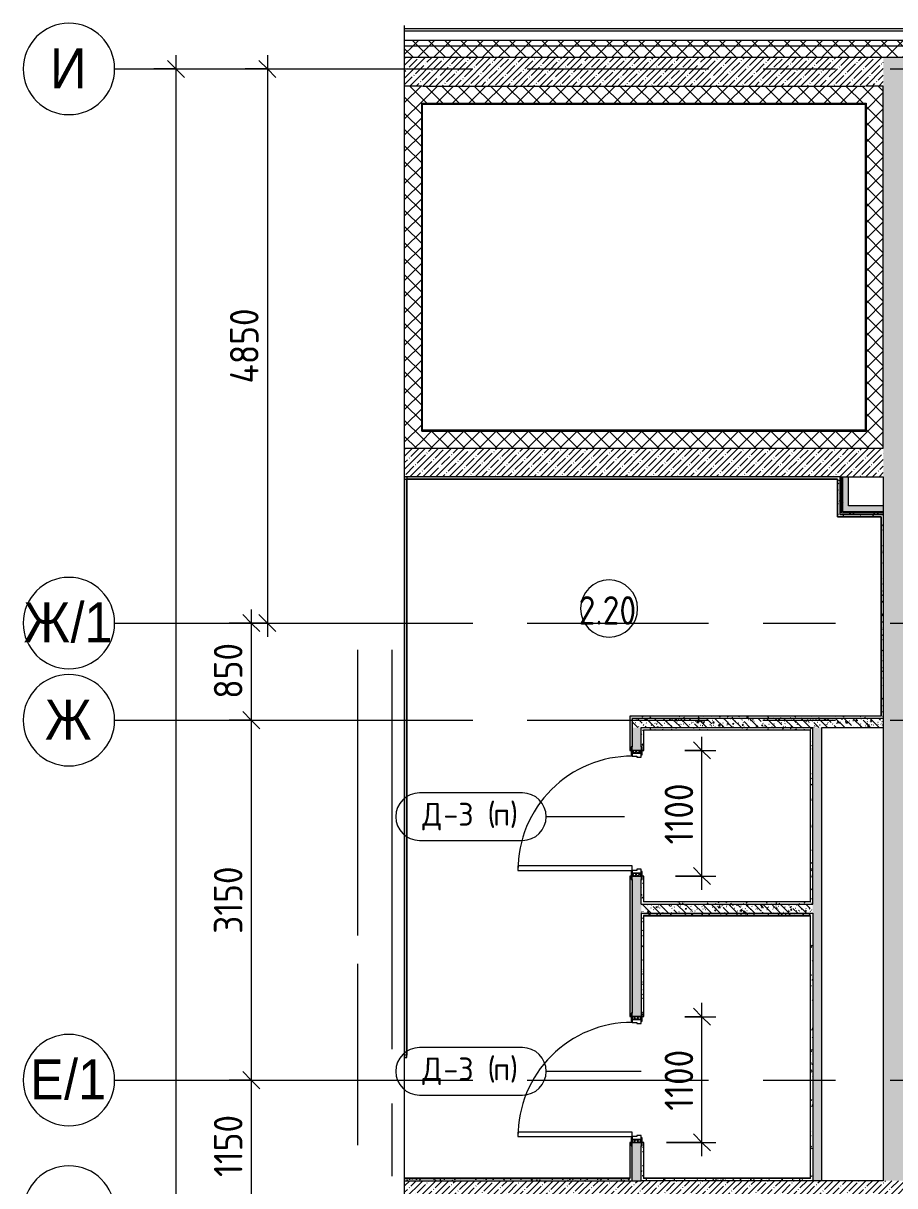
# Model space of a CAD drawing. Header units: millimetres. Extents: x 81632 to 272167, y -8553 to 29000.
# Drawn here: x 81632 to 89260, y 17226 to 27400 of the extents above; entities that cross this region are included whole.
import ezdxf

# ---------------------------------------------------------------- set-up
doc = ezdxf.new("R2010")
doc.units = ezdxf.units.MM
doc.linetypes.add('Осевая', pattern=[3175, 635, -476.25, 1587.5, -476.25])
for name, color, linetype, lineweight in [('A-ANNO-DIMS', 7, 'Continuous', 9), ('A-ANNO-DIMS-100', 7, 'Continuous', 9), ('A-AREA-IDEN', 7, 'Continuous', 9), ('A-DETL-GENF', 7, 'Continuous', 9), ('A-DOOR', 7, 'Continuous', 9), ('A-DOOR-FRAM-2', 7, 'Continuous', 9), ('A-DOOR-IDEN', 7, 'Continuous', 9), ('A-WALL', 7, 'Continuous', 9), ('I-WALL', 7, 'Continuous', 9), ('Оси', 7, 'Continuous', 9), ('Оси-1', 7, 'Continuous', 20), ('Оси-2', 7, 'Осевая', 9)]:
    doc.layers.add(name, color=color, linetype=linetype, lineweight=lineweight)
for name, color, linetype, lineweight, true_color in [('A-DOOR-1', 1, 'Continuous', 9, 0xff0000), ('A-DOOR-2', 1, 'Continuous', 13, 0xff0000), ('A-DOOR-FRAM-1', 1, 'Continuous', 13, 0xff0000), ('A-WALL-1', 7, 'Continuous', 9, 0x3c3c3c), ('A-WALL-FNSH-1', 7, 'Continuous', 9, 0x3c3c3c)]:
    doc.layers.add(name, color=color, linetype=linetype, lineweight=lineweight, true_color=true_color)
doc.styles.add('Arial', font='arial.ttf', dxfattribs={"width": 0.9, "height": 350})
doc.styles.add('GOST Common', font='GOST_Common.ttf', dxfattribs={"height": 200})
doc.styles.add('GOST Common_1', font='GOST_Common.ttf', dxfattribs={"width": 0.9, "height": 250})
doc.styles.add('ISOCPEUR', font='isocpeur.ttf', dxfattribs={"width": 0.9, "height": 250})
doc.dimstyles.new('ISO-2_5_0_9К_БОЛЬШОЙ', dxfattribs={"dimscale": 304.8, "dimtxt": 248.995294, "dimasz": 0.492126, "dimexe": 0.393701, "dimexo": 0.984252, "dimgap": 0, "dimtad": 1, "dimdec": 0, "dimrnd": 10, "dimzin": 0, "dimdsep": 46, "dimtxsty": 'ISOCPEUR', "dimblk1": 'OBLIQUE', "dimblk2": 'OBLIQUE', "dimsah": 1, "dimcen": 0.09, "dimdle": 0.393701, "dimazin": 0, "dimtfac": 1, "dimtdec": 4, "dimtix": 1, "dimtmove": 0, "dimatfit": 3, "dimfxl": 1, "dimtvp": 1, "dimtolj": 1, "dimtzin": 0, "dimarcsym": 2})
doc.dimstyles.new('ISO-2_5_0_9К_БОЛЬШОЙ_1', dxfattribs={"dimscale": 304.8, "dimtxt": 248.995294, "dimasz": 0.492126, "dimexe": 0.393701, "dimexo": 0.984252, "dimgap": 0, "dimtad": 1, "dimdec": 0, "dimrnd": 10, "dimzin": 0, "dimdsep": 46, "dimtxsty": 'ISOCPEUR', "dimblk1": 'OBLIQUE', "dimblk2": 'OBLIQUE', "dimsah": 1, "dimcen": 0.09, "dimdle": 0.393701, "dimazin": 0, "dimtfac": 1, "dimtdec": 4, "dimtix": 1, "dimtmove": 2, "dimatfit": 3, "dimfxl": 1, "dimtvp": 1, "dimtolj": 1, "dimtzin": 0, "dimarcsym": 2})
pattern_1 = [(45, (0, 0), (-70.71068, 70.71068), []), (135, (0, 0), (-70.71068, -70.71068), [])]
pattern_2 = [(45, (0, 0), (-57.024626, 57.024626), []), (45, (57.025, 0), (-57.024626, 57.024626), [100.806, -20.161, 3.353, -16.808])]
pattern_3 = [(135, (0, 0), (-75.43415, -75.43415), [106.68, -17.78, 3.556, -17.78]), (135, (0, 75.39), (-75.43415, -75.43415), []), (50, (0, 0), (127.52922, -11.15758), [13.335, -146.685]), (355, (0, 0), (-24.66966, 133.74002), [10.668, -117.348]), (100.451, (10.63, -0.93), (102.85973, 122.58178), [11.333, -124.663]), (46.184, (0, 35.56), (189.75516, -29.43036), [20.002, -220.027]), (96.636, (15.81, 33.1), (166.1822, 173.1996), [17, -186.995]), (351.184, (0, 35.56), (166.18393, 173.19757), [16.002, -176.022]), (21, (17.78, 26.67), (106.13027, -71.58603), [13.335, -146.685]), (326, (17.78, 26.67), (43.26188, 128.93175), [10.668, -117.348]), (71.451, (26.62, 20.7), (149.39198, 57.34505), [11.333, -124.663]), (37.5, (0, 0), (2.162228, 59.188357), [3.353, -112.573, 3.353, -115.773, -117.792]), (37.5, (0, 0), (2.162228, 59.188357), [-235.052, 3.353, -114.44]), (7.5, (0, 0), (46.773857, 70.126152), [3.353, -64.567, 3.353, -109.906, -44.894]), (7.5, (0, 0), (46.773857, 70.126152), [-181.178, 3.353, -41.542]), (327.5, (-39.65, 0), (94.913671, -4.010093), [3.353, -41.097, 3.353, -135.331, -184.023]), (327.5, (-39.65, 0), (94.913671, -4.010093), [-183.134, 3.353, -180.67]), (317.5, (-57.43, 0), (103.69057, 17.79882), [3.353, -54.432, 3.353, -88.748, -130.683]), (317.5, (-57.43, 0), (103.69057, 17.79882), [-149.885, 3.353, -127.33])]
pattern_4 = [(0, (0, 0), (121.92, 30.48), [10.058, -81.382, 10.058, -81.382, -487.68]), (0, (0, 0), (121.92, 30.48), [-182.88, 10.058, -172.822, 10.058, -81.382, -213.36]), (0, (0, 0), (121.92, 30.48), [-457.2, 10.058, -50.902, 10.058, -142.342]), (120, (45.72, 15.24), (-87.356454, 90.345817), [10.058, -81.382, 10.058, -81.382, -487.68]), (120, (45.72, 15.24), (-87.356454, 90.345817), [-182.88, 10.058, -172.822, 10.058, -81.382, -213.36]), (120, (45.72, 15.24), (-87.356454, 90.345817), [-457.2, 10.058, -50.902, 10.058, -142.342]), (240, (60.96, 76.2), (-34.563546, -120.825817), [10.058, -81.382, 10.058, -81.382, -487.68]), (240, (60.96, 76.2), (-34.563546, -120.825817), [-182.88, 10.058, -172.822, 10.058, -81.382, -213.36]), (240, (60.96, 76.2), (-34.563546, -120.825817), [-457.2, 10.058, -50.902, 10.058, -142.342])]
pattern_5 = [(45, (0, 0), (-106.06602, 106.06602), []), (135, (0, 0), (-106.06602, -106.06602), [])]

# ---------------------------------------------------------------- blocks, each defined once
blk = doc.blocks.new('110_Дверь_СКБ_1Ст_Внутренняя1 - Д-3 _п_ 1100x2100h_много всего-32422909-План заполнения и маркировки дверных проемов 2 этажа в осях 23-33')
at = {"layer": 'A-DOOR'}
h = blk.add_hatch(dxfattribs=at)
h.set_pattern_fill('FP_8', color=256, style=0, pattern_type=2)
h.set_pattern_definition([(135, (1751.41, 104.685), (-14.14214, -14.14214), []), (225, (1751.41, 104.685), (14.14214, -14.14214), [])])
h.paths.add_polyline_path([(537.5, -40), (562.5, -40), (562.5, 40), (537.5, 40)])
at = {"layer": 'A-DOOR-FRAM-2'}
h = blk.add_hatch(dxfattribs=at)
h.set_pattern_fill('FP_9', color=256, style=0, pattern_type=2)
h.set_pattern_definition([(45, (-371.384, 104.685), (-14.1421, 14.1421), []), (135, (-371.384, 104.685), (-14.1421, -14.1421), [])])
h.paths.add_polyline_path([(-537.5, -40), (-512.5, -40), (-512.5, 40), (-537.5, 40)])
at = {"layer": 'A-DOOR-1'}
blk.add_arc((-487.5, 40), 1000, 360, 90, dxfattribs=at)
at = {"layer": 'A-DOOR-2'}
for p, q in [((-487.5, 1040), (-487.5, 40)), ((-447.5, 1040), (-487.5, 1040)), ((-447.5, 40), (-447.5, 1040)), ((-487.5, 40), (-447.5, 40))]:
    blk.add_line(p, q, dxfattribs=at)
at = {"layer": 'A-DOOR-FRAM-1'}
for p, q in [((-497.5, 48), (-567.5, 48)), ((-567.5, 48), (-567.5, 40)), ((-567.5, 40), (-497.5, 40)), ((-512.5, 40), (-537.5, 40)), ((-537.5, 40), (-537.5, -40)), ((-487.5, 40), (-512.5, 40)), ((-512.5, 40), (-512.5, -40)), ((-512.5, -40), (-512.5, 40)), ((-497.5, 40), (-512.5, 40)), ((-512.5, 40), (-512.5, 39)), ((-512.5, 39), (-497.5, 39)), ((-497.5, 40), (-497.5, 48)), ((-497.5, 39), (-497.5, 40)), ((-487.5, 0), (-487.5, 40)), ((-477.5, 0), (-487.5, 0)), ((-477.5, -40), (-477.5, 0)), ((512.5, 0), (502.5, 0)), ((502.5, 0), (502.5, -40)), ((512.5, 40), (512.5, 0)), ((537.5, 40), (512.5, 40)), ((592.5, 48), (522.5, 48)), ((522.5, 48), (522.5, 40)), ((537.5, 40), (522.5, 40)), ((522.5, 40), (522.5, 39)), ((522.5, 40), (592.5, 40)), ((522.5, 39), (537.5, 39)), ((537.5, -40), (537.5, 40)), ((562.5, 40), (537.5, 40)), ((537.5, 40), (537.5, -40)), ((537.5, 39), (537.5, 40)), ((562.5, -40), (562.5, 40)), ((592.5, 40), (592.5, 48)), ((-497.5, -40), (-567.5, -40)), ((-567.5, -40), (-567.5, -48)), ((-567.5, -48), (-497.5, -48)), ((-537.5, -40), (-512.5, -40)), ((-497.5, -39), (-512.5, -39)), ((-512.5, -39), (-512.5, -40)), ((-512.5, -40), (-477.5, -40)), ((-512.5, -40), (-497.5, -40)), ((-497.5, -40), (-497.5, -39)), ((-497.5, -48), (-497.5, -40)), ((502.5, -40), (537.5, -40)), ((537.5, -39), (522.5, -39)), ((522.5, -39), (522.5, -40)), ((522.5, -40), (537.5, -40)), ((592.5, -40), (522.5, -40)), ((522.5, -40), (522.5, -48)), ((522.5, -48), (592.5, -48)), ((537.5, -40), (537.5, -39)), ((537.5, -40), (562.5, -40)), ((592.5, -48), (592.5, -40))]:
    blk.add_line(p, q, dxfattribs=at)
blk = doc.blocks.new('DET_L_Линия разрыва - М100-30654842-План заполнения и маркировки дверных проемов 2 этажа в осях 23-33')
at = {"layer": 'A-DETL-GENF'}
blk.add_line((11740, 0), (0, 0), dxfattribs=at)
blk = doc.blocks.new('Ось сетки - D8-29747960-План заполнения и маркировки дверных проемов 2 этажа в осях 23-33')
at = {"layer": 'Оси-1'}
for start, end in [(360, 180), (180, 360)]:
    blk.add_arc((0, 0), 4, start, end, dxfattribs=at)
blk = doc.blocks.new('DIMBLOCK1-План заполнения и маркировки дверных проемов 2 этажа в осях 23-33')
at = {"layer": 'A-ANNO-DIMS-100', "lineweight": 20}
for p, q in [((83628, 22150), (83553, 22225)), ((83628, 22150), (83703, 22075)), ((83628, 21300), (83553, 21375)), ((83628, 21300), (83703, 21225))]:
    blk.add_line(p, q, dxfattribs=at)
at = {"layer": 'A-ANNO-DIMS-100'}
for p, q in [((83628, 22270), (83628, 21300)), ((83434, 22150), (83748, 22150)), ((83628, 22150), (83434, 22150)), ((83434, 21300), (83748, 21300)), ((83628, 21300), (83434, 21300))]:
    blk.add_line(p, q, dxfattribs=at)
at = {"layer": 'A-ANNO-DIMS-100', "color": 0, "insert": (83301, 21488), "char_height": 250, "width": 568.86, "attachment_point": 1, "rotation": 90, "line_spacing_factor": 1.149209, "style": 'ISOCPEUR'}
blk.add_mtext('850', dxfattribs=at)
blk = doc.blocks.new('_Oblique')
at = {"color": 0, "linetype": 'ByBlock', "lineweight": -2}
blk.add_line((-0.5, -0.5), (0.5, 0.5), dxfattribs=at)
blk = doc.blocks.new('DIMBLOCK2-План заполнения и маркировки дверных проемов 2 этажа в осях 23-33')
at = {"layer": 'A-ANNO-DIMS-100', "lineweight": 20}
for p, q in [((83628, 21300), (83553, 21375)), ((83628, 21300), (83703, 21225)), ((83628, 18150), (83553, 18225)), ((83628, 18150), (83703, 18075))]:
    blk.add_line(p, q, dxfattribs=at)
at = {"layer": 'A-ANNO-DIMS-100'}
for p, q in [((83434, 21300), (83748, 21300)), ((83628, 21300), (83434, 21300)), ((83628, 21300), (83628, 18150)), ((83434, 18150), (83748, 18150)), ((83628, 18150), (83434, 18150))]:
    blk.add_line(p, q, dxfattribs=at)
at = {"layer": 'A-ANNO-DIMS-100', "color": 0, "insert": (83301, 19431), "char_height": 250, "width": 706.76, "attachment_point": 1, "rotation": 90, "line_spacing_factor": 1.149209, "style": 'ISOCPEUR'}
blk.add_mtext('3150', dxfattribs=at)
blk = doc.blocks.new('DIMBLOCK3-План заполнения и маркировки дверных проемов 2 этажа в осях 23-33')
at = {"layer": 'A-ANNO-DIMS-100', "lineweight": 20}
for p, q in [((83628, 18150), (83553, 18225)), ((83628, 18150), (83703, 18075)), ((83628, 17000), (83553, 17075)), ((83628, 17000), (83703, 16925))]:
    blk.add_line(p, q, dxfattribs=at)
at = {"layer": 'A-ANNO-DIMS-100'}
for p, q in [((83434, 18150), (83748, 18150)), ((83628, 18150), (83434, 18150)), ((83628, 18150), (83628, 17000)), ((83434, 17000), (83748, 17000)), ((83628, 17000), (83434, 17000))]:
    blk.add_line(p, q, dxfattribs=at)
at = {"layer": 'A-ANNO-DIMS-100', "color": 0, "insert": (83301, 17302), "char_height": 250, "width": 655.05, "attachment_point": 1, "rotation": 90, "line_spacing_factor": 1.149209, "style": 'ISOCPEUR'}
blk.add_mtext('1150', dxfattribs=at)
blk = doc.blocks.new('DIMBLOCK12-План заполнения и маркировки дверных проемов 2 этажа в осях 23-33')
at = {"layer": 'A-ANNO-DIMS-100', "lineweight": 20}
for p, q in [((82969, 27000), (82894, 27075)), ((82969, 27000), (83044, 26925)), ((82969, 0), (82894, 75)), ((82969, 0), (83044, -75))]:
    blk.add_line(p, q, dxfattribs=at)
at = {"layer": 'A-ANNO-DIMS-100'}
for p, q in [((82969, 27120), (82969, -120)), ((82775, 27000), (83089, 27000)), ((82969, 27000), (82775, 27000)), ((82775, 0), (83089, 0)), ((82969, 0), (82775, 0))]:
    blk.add_line(p, q, dxfattribs=at)
at = {"layer": 'A-ANNO-DIMS-100', "color": 0, "insert": (82642, 13572), "char_height": 250, "width": 948.1, "attachment_point": 1, "rotation": 90, "line_spacing_factor": 1.149209, "style": 'ISOCPEUR'}
blk.add_mtext('27000', dxfattribs=at)
blk = doc.blocks.new('DIMBLOCK13-План заполнения и маркировки дверных проемов 2 этажа в осях 23-33')
at = {"layer": 'A-ANNO-DIMS-100', "lineweight": 20}
for p, q in [((83769, 27000), (83694, 27075)), ((83769, 27000), (83844, 26925)), ((83769, 22150), (83694, 22225)), ((83769, 22150), (83844, 22075))]:
    blk.add_line(p, q, dxfattribs=at)
at = {"layer": 'A-ANNO-DIMS-100'}
for p, q in [((83769, 27120), (83769, 22030)), ((83575, 27000), (83889, 27000)), ((83769, 27000), (83575, 27000)), ((83575, 22150), (83889, 22150)), ((83769, 22150), (83575, 22150))]:
    blk.add_line(p, q, dxfattribs=at)
at = {"layer": 'A-ANNO-DIMS-100', "color": 0, "insert": (83442, 24247), "char_height": 250, "width": 787.21, "attachment_point": 1, "rotation": 90, "line_spacing_factor": 1.149209, "style": 'ISOCPEUR'}
blk.add_mtext('4850', dxfattribs=at)
blk = doc.blocks.new('М_двери - Типоразмер_рамка-25223575-План заполнения и маркировки дверных проемов 2 этажа в осях 23-33')
at = {"layer": 'A-DOOR-IDEN'}
for p, q in [((4.5, 2.08), (-4.5, 2.08)), ((-4.5, -2.08), (4.5, -2.08))]:
    blk.add_line(p, q, dxfattribs=at)
for centre, start, end in [((-4.5, 0), 90, 270), ((4.5, 0), 270, 90)]:
    blk.add_arc(centre, 2.08, start, end, dxfattribs=at)
blk = doc.blocks.new('DIMBLOCK26-План заполнения и маркировки дверных проемов 2 этажа в осях 23-33')
at = {"layer": 'A-ANNO-DIMS-100', "lineweight": 20}
for p, q in [((87573, 21036), (87498, 21111)), ((87573, 21036), (87648, 20961)), ((87573, 19936), (87498, 20011)), ((87573, 19936), (87648, 19861))]:
    blk.add_line(p, q, dxfattribs=at)
at = {"layer": 'A-ANNO-DIMS-100'}
for p, q in [((87573, 19816), (87573, 21156)), ((87422, 21036), (87693, 21036)), ((87573, 21036), (87422, 21036)), ((87342, 19936), (87693, 19936)), ((87573, 19936), (87342, 19936))]:
    blk.add_line(p, q, dxfattribs=at)
at = {"layer": 'A-ANNO-DIMS-100', "color": 0, "insert": (87246, 20213), "char_height": 250, "width": 655.05, "attachment_point": 1, "rotation": 90, "line_spacing_factor": 1.149209, "style": 'ISOCPEUR'}
blk.add_mtext('1100', dxfattribs=at)
blk = doc.blocks.new('DIMBLOCK27-План заполнения и маркировки дверных проемов 2 этажа в осях 23-33')
at = {"layer": 'A-ANNO-DIMS-100'}
for p, q in [((87573, 17485), (87573, 18825)), ((87422, 18705), (87693, 18705)), ((87573, 18705), (87422, 18705)), ((87262, 17605), (87693, 17605)), ((87573, 17605), (87262, 17605))]:
    blk.add_line(p, q, dxfattribs=at)
at = {"layer": 'A-ANNO-DIMS-100', "lineweight": 20}
for p, q in [((87573, 18705), (87498, 18780)), ((87573, 18705), (87648, 18630)), ((87573, 17605), (87498, 17680)), ((87573, 17605), (87648, 17530))]:
    blk.add_line(p, q, dxfattribs=at)
at = {"layer": 'A-ANNO-DIMS-100', "color": 0, "insert": (87246, 17882), "char_height": 250, "width": 655.05, "attachment_point": 1, "rotation": 90, "line_spacing_factor": 1.149209, "style": 'ISOCPEUR'}
blk.add_mtext('1100', dxfattribs=at)
blk = doc.blocks.new('Марка_Помещения - Номер-25198446-План заполнения и маркировки дверных проемов 2 этажа в осях 23-33')
at = {"layer": 'A-AREA-IDEN'}
for start, end in [(360, 180), (180, 360)]:
    blk.add_arc((0, 0), 2.5, start, end, dxfattribs=at)

msp = doc.modelspace()

# ---------------------------------------------------------------- hatches: boundary and pattern name
at = {"layer": 'A-WALL'}
h = msp.add_hatch(dxfattribs=at)
h.set_pattern_fill('FP_1', color=256, style=0, pattern_type=2)
h.set_pattern_definition(pattern_1)
h.paths.add_polyline_path([(92840.3, 27200), (93160, 27200), (93160, 27250), (84970.7, 27250), (84970.7, 27200), (92204.5, 27200)])
h = msp.add_hatch(dxfattribs=at)
h.set_pattern_fill('FP_1', color=256, style=0, pattern_type=2)
h.set_pattern_definition(pattern_1)
h.paths.add_polyline_path([(93060, 27100), (93060, 27200), (84970.7, 27200), (84970.7, 27100), (92840.3, 27100)])
h = msp.add_hatch(dxfattribs=at)
h.set_pattern_fill('FP_1', color=256, style=0, pattern_type=2)
h.set_pattern_definition(pattern_1)
h.paths.add_polyline_path([(85120, 23680), (85120, 26850), (84970.7, 26849.3), (84970.7, 23680)])
h = msp.add_hatch(dxfattribs=at)
h.set_pattern_fill('FP_1', color=256, style=0, pattern_type=2)
h.set_pattern_definition(pattern_1)
h.paths.add_polyline_path([(85123, 26700), (89010, 26700), (89010, 26850), (85120, 26850), (85120, 26700)])
h = msp.add_hatch(dxfattribs=at)
h.set_pattern_fill('FP_1', color=256, style=0, pattern_type=2)
h.set_pattern_definition(pattern_1)
h.paths.add_polyline_path([(89010, 23680), (89160, 23680), (89160, 26850), (89010, 26850), (89010, 23830)])
h = msp.add_hatch(dxfattribs=at)
h.set_pattern_fill('FP_1', color=256, style=0, pattern_type=2)
h.set_pattern_definition(pattern_1)
h.paths.add_polyline_path([(89010, 23680), (89010, 23830), (85120, 23830), (85120, 23680), (89007, 23680)])
at = {"layer": 'I-WALL'}
h = msp.add_hatch(dxfattribs=at)
h.set_pattern_fill('FP_2', color=256, style=0, pattern_type=2)
h.set_pattern_definition(pattern_2)
h.paths.add_polyline_path([(89010, 26850), (89160, 26850), (89160, 27100), (84970.7, 27098.9), (84970.7, 26850), (89007, 26850)])
h = msp.add_hatch(dxfattribs=at)
h.set_pattern_fill('FP_2', color=256, style=0, pattern_type=2)
h.set_pattern_definition(pattern_2)
h.paths.add_polyline_path([(89160, 17270), (89410, 17270), (89410, 27100), (89160, 27100), (89160, 18732.7)])
h = msp.add_hatch(dxfattribs=at)
h.set_pattern_fill('FP_2', color=256, style=0, pattern_type=2)
h.set_pattern_definition(pattern_2)
h.paths.add_polyline_path([(88780, 23430), (89160, 23430), (89160, 23680), (84970.7, 23680), (84970.7, 23430), (88760, 23430)])
h = msp.add_hatch(dxfattribs=at)
h.set_pattern_fill('FP_38', color=256, style=0, pattern_type=2)
h.set_pattern_definition(pattern_4)
h.paths.add_polyline_path([(88760, 23410), (88760, 23430), (84970.7, 23430), (84970.7, 23410), (88390, 23410)])
h = msp.add_hatch(dxfattribs=at)
h.set_pattern_fill('FP_38', color=256, style=0, pattern_type=2)
h.set_pattern_definition(pattern_4)
h.paths.add_polyline_path([(84990, 18370), (84990, 23430), (84970.7, 23430), (84970.7, 18370)])
h = msp.add_hatch(dxfattribs=at)
h.set_pattern_fill('FP_38', color=256, style=0, pattern_type=2)
h.set_pattern_definition(pattern_4)
h.paths.add_polyline_path([(88780, 23080), (88780, 23430), (88760, 23430), (88760, 23080)])
h = msp.add_hatch(dxfattribs=at)
h.set_pattern_fill('FP_39', color=256, style=0, pattern_type=2)
h.set_pattern_definition(pattern_5)
h.paths.add_polyline_path([(88792.5, 23100), (88792.5, 23430), (88780, 23430), (88780, 23100)])
h = msp.add_hatch(dxfattribs=at)
h.set_pattern_fill('FP_39', color=256, style=0, pattern_type=2)
h.set_pattern_definition(pattern_5)
h.paths.add_polyline_path([(88805, 23112.5), (88805, 23430), (88792.5, 23430), (88792.5, 23112.5)])
for points in [[(88855, 23125), (88855, 23430), (88805, 23430), (88805, 23125)], [(88855, 23125), (89160, 23125), (89160, 23175), (88855, 23175)]]:
    msp.add_hatch(color=256, dxfattribs=at).paths.add_polyline_path(points)
h = msp.add_hatch(dxfattribs=at)
h.set_pattern_fill('FP_38', color=256, style=0, pattern_type=2)
h.set_pattern_definition(pattern_4)
h.paths.add_polyline_path([(89127, 23080), (89140, 23080), (89140, 23100), (88780, 23100), (88780, 23080), (89025.8, 23080)])
h = msp.add_hatch(dxfattribs=at)
h.set_pattern_fill('FP_39', color=256, style=0, pattern_type=2)
h.set_pattern_definition(pattern_5)
h.paths.add_polyline_path([(88792.5, 23100), (89160, 23100), (89160, 23112.5), (88792.5, 23112.5)])
h = msp.add_hatch(dxfattribs=at)
h.set_pattern_fill('FP_39', color=256, style=0, pattern_type=2)
h.set_pattern_definition(pattern_5)
h.paths.add_polyline_path([(88805, 23112.5), (89160, 23112.5), (89160, 23125), (88805, 23125)])
h = msp.add_hatch(dxfattribs=at)
h.set_pattern_fill('FP_38', color=256, style=0, pattern_type=2)
h.set_pattern_definition(pattern_4)
h.paths.add_polyline_path([(89140, 21335.8), (89160, 21335.8), (89160, 23100), (89140, 23100), (89140, 21336.8)])
h = msp.add_hatch(dxfattribs=at)
h.set_pattern_fill('FP_38', color=256, style=0, pattern_type=2)
h.set_pattern_definition(pattern_4)
h.paths.add_polyline_path([(86961.7, 17290), (86961.7, 17575.4), (86953.7, 17575.4), (86953.7, 17605.4), (86941.7, 17605.4), (86941.7, 17290), (86953.7, 17290)])
h.paths.add_polyline_path([(86953.7, 18705.4), (86953.7, 18735.4), (86961.7, 18735.4), (86961.2, 19905.8), (86953.7, 19905.8), (86953.7, 19935.8), (86941.7, 19935.8), (86941.7, 18705.4)])
h.paths.add_polyline_path([(86953.7, 21035.8), (86953.7, 21065.8), (86961.7, 21065.8), (86961.7, 21335.8), (86941.7, 21335.8), (86941.7, 21035.8)])
h = msp.add_hatch(dxfattribs=at)
h.set_pattern_fill('FP_38', color=256, style=0, pattern_type=2)
h.set_pattern_definition(pattern_4)
h.paths.add_polyline_path([(89160, 21315.8), (89160, 21335.8), (86961.7, 21335.8), (86961.7, 21315.8), (87118.5, 21315.8)])
h = msp.add_hatch(dxfattribs=at)
h.set_pattern_fill('FP_19', color=256, style=0, pattern_type=2)
h.set_pattern_definition(pattern_3)
h.paths.add_polyline_path([(89160, 21235.8), (89160, 21315.8), (86961.7, 21315.8), (86961.7, 21235.8), (88621.7, 21235.8)])
h = msp.add_hatch(dxfattribs=at)
h.set_pattern_fill('FP_19', color=256, style=0, pattern_type=2)
h.set_pattern_definition(pattern_3)
h.paths.add_polyline_path([(86961.7, 17270), (87041.7, 17270), (87041.7, 17605.4), (86961.7, 17605.4), (86961.7, 17290)])
h.paths.add_polyline_path([(87041.7, 18705.4), (87041.7, 19935.8), (86961.7, 19935.8), (86961.7, 18705.4)])
h.paths.add_polyline_path([(87041.7, 21035.8), (87041.7, 21235.8), (86961.7, 21235.8), (86961.7, 21035.8)])
h = msp.add_hatch(dxfattribs=at)
h.set_pattern_fill('FP_38', color=256, style=0, pattern_type=2)
h.set_pattern_definition(pattern_4)
h.paths.add_polyline_path([(87061.7, 19690), (87061.7, 19935.8), (87049.7, 19935.8), (87049.7, 19905.8), (87041.7, 19905.8), (87041.7, 19690)])
h.paths.add_polyline_path([(87061.7, 21035.8), (87061.7, 21235.8), (87041.7, 21235.8), (87041.7, 21065.8), (87049.7, 21065.8), (87049.7, 21035.8)])
h = msp.add_hatch(dxfattribs=at)
h.set_pattern_fill('FP_38', color=256, style=0, pattern_type=2)
h.set_pattern_definition(pattern_4)
h.paths.add_polyline_path([(88520.7, 21215.8), (88521.7, 21215.8), (88521.7, 21235.8), (87061.7, 21235.8), (87061.7, 21215.8), (87118.5, 21215.8)])
h = msp.add_hatch(dxfattribs=at)
h.set_pattern_fill('FP_38', color=256, style=0, pattern_type=2)
h.set_pattern_definition(pattern_4)
h.paths.add_polyline_path([(88521.7, 19710), (88541.7, 19710), (88541.7, 21235.8), (88521.7, 21235.8), (88521.7, 19711)])
h = msp.add_hatch(dxfattribs=at)
h.set_pattern_fill('FP_19', color=256, style=0, pattern_type=2)
h.set_pattern_definition(pattern_3)
h.paths.add_polyline_path([(88621.7, 16180), (88621.7, 17050), (88541.7, 17050), (88541.7, 16180)])
h.paths.add_polyline_path([(88541.7, 17270), (88621.7, 17270), (88621.7, 21235.8), (88541.7, 21235.8), (88541.7, 17290)])
h = msp.add_hatch(dxfattribs=at)
h.set_pattern_fill('FP_19', color=256, style=0, pattern_type=2)
h.set_pattern_definition(pattern_3)
h.paths.add_polyline_path([(88541.7, 19610), (88541.7, 19690), (87041.7, 19690), (87041.7, 19610), (87118.5, 19610)])
h = msp.add_hatch(dxfattribs=at)
h.set_pattern_fill('FP_38', color=256, style=0, pattern_type=2)
h.set_pattern_definition(pattern_4)
h.paths.add_polyline_path([(88541.7, 19690), (88541.7, 19710), (87061.7, 19710), (87061.7, 19690), (87118.5, 19690)])
h = msp.add_hatch(dxfattribs=at)
h.set_pattern_fill('FP_38', color=256, style=0, pattern_type=2)
h.set_pattern_definition(pattern_4)
h.paths.add_polyline_path([(88521.7, 19590), (88541.7, 19590), (88541.7, 19610), (87041.7, 19610), (87041.7, 19590), (88520.7, 19590)])
h = msp.add_hatch(dxfattribs=at)
h.set_pattern_fill('FP_38', color=256, style=0, pattern_type=2)
h.set_pattern_definition(pattern_4)
h.paths.add_polyline_path([(87061.7, 17270), (87061.7, 17605.4), (87049.7, 17605.4), (87049.7, 17575.4), (87041.7, 17575.4), (87041.7, 17270)])
h.paths.add_polyline_path([(87061.7, 18705.4), (87061.7, 19590), (87041.7, 19590), (87042.4, 18735.4), (87049.7, 18735.4), (87049.7, 18705.4)])
h = msp.add_hatch(dxfattribs=at)
h.set_pattern_fill('FP_38', color=256, style=0, pattern_type=2)
h.set_pattern_definition(pattern_4)
h.paths.add_polyline_path([(88541.7, 17290), (88541.7, 19590), (88521.7, 19590), (88521.7, 17290)])
h = msp.add_hatch(dxfattribs=at)
h.set_pattern_fill('FP_38', color=256, style=0, pattern_type=2)
h.set_pattern_definition(pattern_4)
h.paths.add_polyline_path([(84970.7, 18349.5), (84991, 18349.5), (84990, 18369.5), (84970.7, 18369.5), (84970.7, 18368.1)])
h = msp.add_hatch(dxfattribs=at)
h.set_pattern_fill('FP_38', color=256, style=0, pattern_type=2)
h.set_pattern_definition(pattern_4)
h.paths.add_polyline_path([(86961.7, 17270), (86961.7, 17290), (84970.7, 17290), (84970.7, 17270), (86490, 17270)])
h = msp.add_hatch(dxfattribs=at)
h.set_pattern_fill('FP_2', color=256, style=0, pattern_type=2)
h.set_pattern_definition(pattern_2)
h.paths.add_polyline_path([(86270, 17050), (86490, 17050), (86490, 17270), (84970.7, 17269.9), (84970.7, 17050), (85847, 17050)])
h = msp.add_hatch(dxfattribs=at)
h.set_pattern_fill('FP_2', color=256, style=0, pattern_type=2)
h.set_pattern_definition(pattern_2)
h.paths.add_polyline_path([(92810, 17050), (92810, 17270), (86490, 17270), (86490, 17050), (90990.7, 17050)])
h = msp.add_hatch(dxfattribs=at)
h.set_pattern_fill('FP_38', color=256, style=0, pattern_type=2)
h.set_pattern_definition(pattern_4)
h.paths.add_polyline_path([(88541.7, 17270), (88541.7, 17290), (87061.7, 17290), (87061.7, 17270), (87118.5, 17270)])

# ---------------------------------------------------------------- linework, layer by layer
at = {"layer": 'A-DOOR-IDEN'}
for p, q in [((86896.1, 20455.5), (86208.6, 20455.5)), ((87040.6, 18226.6), (86208.6, 18226.6))]:
    msp.add_line(p, q, dxfattribs=at)
at = {"layer": 'A-WALL'}
for p, q in [((93290, 27330), (84970.7, 27330)), ((93210, 27250), (84970.7, 27250)), ((93160, 27200), (84970.7, 27200)), ((85120, 26850), (84970.7, 26850)), ((89160, 26850), (89010, 26850)), ((89160, 23680), (89160, 26850)), ((85120, 23830), (85120, 26700)), ((85120, 26700), (89010, 26700)), ((85123, 23833), (85123, 26697)), ((85123, 26697), (89007, 26697)), ((89007, 26697), (89007, 23833)), ((89010, 26700), (89010, 23830)), ((85120, 23830), (89010, 23830)), ((85123, 23833), (89007, 23833)), ((88780, 23430), (84990, 23430)), ((84990, 23430), (84990, 18370)), ((88760, 23080), (88760, 23410)), ((88792.5, 23112.5), (88792.5, 23430)), ((88805, 23125), (88805, 23430)), ((89160, 23112.5), (88792.5, 23112.5)), ((89160, 23125), (88805, 23125)), ((89160, 23112.5), (89160, 21335.8)), ((89140, 23080), (88760, 23080)), ((89140, 23080), (89140, 21335.8)), ((86961.7, 21315.8), (86961.7, 21065.8)), ((87041.7, 21235.8), (88541.7, 21235.8)), ((87041.7, 21065.8), (87041.7, 21235.8)), ((87061.7, 21215.8), (87061.7, 21035.8)), ((88521.7, 19711), (88521.7, 21215.8)), ((88541.7, 19690), (88541.7, 21235.8)), ((86961.7, 19905.8), (86961.7, 18735.4)), ((87041.7, 19690), (87041.7, 19905.8)), ((87061.7, 19935.8), (87061.7, 19710)), ((87041.7, 19690), (88541.7, 19690)), ((88521.7, 19710), (87061.7, 19710)), ((87041.7, 19610), (87041.7, 18735.4)), ((88521.7, 19590), (87061.7, 19590)), ((87061.7, 19590), (87061.7, 18705.4)), ((88521.7, 17290), (88521.7, 19590)), ((88541.7, 19610), (88541.7, 17270)), ((87061.7, 17605.4), (87061.7, 17290)), ((86961.7, 17270), (86961.7, 17575.4)), ((87041.7, 17270), (87041.7, 17575.4)), ((84970.7, 17290), (86941.7, 17290)), ((89160, 17270), (87041.7, 17270)), ((88521.7, 17290), (87061.7, 17290))]:
    msp.add_line(p, q, dxfattribs=at)
at = {"layer": 'A-WALL-1'}
for p, q in [((93060, 27100), (84970.7, 27100)), ((93060, 27100), (89160, 27100)), ((85128, 26850), (89002, 26850)), ((84970.7, 23680), (89160, 23680)), ((84990, 23430), (84970.7, 23430)), ((84970.7, 23410), (84990, 23410)), ((88780, 23430), (89160, 23430)), ((88780, 23430), (88780, 23100)), ((88855, 23175), (88855, 23430)), ((89160, 23430), (89160, 23112.5)), ((88780, 23100), (89160, 23100)), ((89160, 23175), (88855, 23175)), ((86941.7, 21335.8), (86941.7, 21035.8)), ((89140, 21335.8), (86941.7, 21335.8)), ((89160, 21315.8), (86961.7, 21315.8)), ((89160, 21335.8), (89160, 17270)), ((87061.7, 21215.8), (88521.7, 21215.8)), ((88621.7, 21235.8), (89160, 21235.8)), ((88621.7, 17270), (88621.7, 21235.8)), ((86941.7, 21035.8), (86953.7, 21035.8)), ((87049.7, 21035.8), (87061.7, 21035.8)), ((86953.7, 19935.8), (86941.7, 19935.8)), ((86941.7, 19935.8), (86941.7, 18705.4)), ((87061.7, 19935.8), (87049.7, 19935.8)), ((87041.7, 19610), (88541.7, 19610)), ((86941.7, 18705.4), (86953.7, 18705.4)), ((87049.7, 18705.4), (87061.7, 18705.4)), ((84970.7, 18370), (84990, 18370)), ((84991, 18369.5), (84970.7, 18369.5)), ((84970.7, 18349.5), (84991, 18349.5)), ((84991, 18349.5), (84991, 18369.5)), ((86953.7, 17605.4), (86941.7, 17605.4)), ((86941.7, 17605.4), (86941.7, 17290)), ((87061.7, 17605.4), (87049.7, 17605.4)), ((84970.7, 17270), (87041.7, 17270))]:
    msp.add_line(p, q, dxfattribs=at)
at = {"layer": 'A-WALL-FNSH-1'}
for p, q in [((93310, 27350), (84970.7, 27350)), ((85128, 23838), (85128, 26692)), ((85128, 26692), (89002, 26692)), ((89002, 26692), (89002, 23838)), ((89002, 23838), (85128, 23838)), ((88760, 23410), (84990, 23410)), ((84991, 23409), (88759, 23409)), ((84991, 18369.5), (84991, 23409)), ((88759, 23409), (88759, 23079)), ((88759, 23079), (89139, 23079)), ((89139, 23079), (89139, 21336.8)), ((86940.7, 21336.8), (86940.7, 21035.8)), ((89139, 21336.8), (86940.7, 21336.8)), ((87062.7, 21214.8), (88521.7, 21214.8)), ((87062.7, 21035.8), (87062.7, 21214.8)), ((88520.7, 21215.8), (88520.7, 19710)), ((86940.7, 21035.8), (86941.7, 21035.8)), ((87061.7, 21035.8), (87062.7, 21035.8)), ((86941.7, 19935.8), (86940.7, 19935.8)), ((86940.7, 19935.8), (86940.7, 18705.4)), ((87062.7, 19935.8), (87061.7, 19935.8)), ((87062.7, 19711), (87062.7, 19935.8)), ((88521.7, 19711), (87062.7, 19711)), ((88521.7, 19710), (88521.7, 19711)), ((87062.7, 19589), (88520.7, 19589)), ((87062.7, 18705.4), (87062.7, 19589)), ((88520.7, 19589), (88520.7, 17291)), ((86940.7, 18705.4), (86941.7, 18705.4)), ((87061.7, 18705.4), (87062.7, 18705.4)), ((84970.7, 18348.5), (84991, 18348.5)), ((84990, 18370), (84990, 18369.5)), ((84991, 18348.5), (84991, 18349.5)), ((86941.7, 17605.4), (86940.7, 17605.4)), ((86940.7, 17605.4), (86940.7, 17291)), ((87062.7, 17605.4), (87061.7, 17605.4)), ((87062.7, 17291), (87062.7, 17605.4)), ((86940.7, 17291), (84970.7, 17291)), ((88520.7, 17291), (87062.7, 17291))]:
    msp.add_line(p, q, dxfattribs=at)
at = {"layer": 'Оси'}
for p, q in [((82432.5, 27000), (84932.5, 27000)), ((82432.5, 22150), (84932.5, 22150)), ((84560, 19415.1), (84560, 21915.1)), ((84860, 19415.1), (84860, 21915.1)), ((82432.5, 21300), (84932.5, 21300)), ((82432.5, 18150), (84932.5, 18150))]:
    msp.add_line(p, q, dxfattribs=at)
at = {"layer": 'Оси-2'}
for p, q in [((84932.5, 27000), (90740, 27000)), ((84932.5, 22150), (90740, 22150)), ((84932.5, 21300), (122580, 21300)), ((84560, 593.7), (84560, 19415.1)), ((84860, 1435.6), (84860, 19415.1)), ((84932.5, 18150), (122760, 18150))]:
    msp.add_line(p, q, dxfattribs=at)

# ---------------------------------------------------------------- block references
at = {"layer": 'A-AREA-IDEN', "xscale": 99.99999999999993, "yscale": 99.99999999999993, "zscale": 99.99999999999993}
msp.add_blockref('Марка_Помещения - Номер-25198446-План заполнения и маркировки дверных проемов 2 этажа в осях 23-33', (86759.4, 22277.3), dxfattribs=at)
at = {"layer": 'A-DETL-GENF', "rotation": 270.0000000000003}
msp.add_blockref('DET_L_Линия разрыва - М100-30654842-План заполнения и маркировки дверных проемов 2 этажа в осях 23-33', (84970.7, 27380.8), dxfattribs=at)
at = {"layer": 'A-DOOR-1', "rotation": 90}
for p in [(87001.7, 20473.3), (87001.7, 18142.9)]:
    msp.add_blockref('110_Дверь_СКБ_1Ст_Внутренняя1 - Д-3 _п_ 1100x2100h_много всего-32422909-План заполнения и маркировки дверных проемов 2 этажа в осях 23-33', p, dxfattribs=at)
at = {"layer": 'A-DOOR-IDEN', "xscale": 99.99999999999993, "yscale": 99.99999999999993, "zscale": 99.99999999999993}
for p in [(85551, 20455.5), (85551, 18226.6)]:
    msp.add_blockref('М_двери - Типоразмер_рамка-25223575-План заполнения и маркировки дверных проемов 2 этажа в осях 23-33', p, dxfattribs=at)
at = {"layer": 'Оси-1', "xscale": 99.99999999999993, "yscale": 99.99999999999993, "zscale": 99.99999999999993, "rotation": 269.9999999999994}
for p in [(82032.5, 27000), (82032.5, 22150), (82032.5, 21300), (82032.5, 18150), (82032.5, 17000)]:
    msp.add_blockref('Ось сетки - D8-29747960-План заполнения и маркировки дверных проемов 2 этажа в осях 23-33', p, dxfattribs=at)

# ---------------------------------------------------------------- texts
at = {"layer": 'A-AREA-IDEN', "insert": (86493.6, 22385.9), "char_height": 250, "width": 663.797, "attachment_point": 1, "style": 'GOST Common_1'}
msp.add_mtext('2.20', dxfattribs=at)
at = {"layer": 'A-DOOR-IDEN', "char_height": 200, "attachment_point": 1, "style": 'GOST Common'}
for s, insert, width in [('\\fGOST Common|b0|i0|c204|p34|;Д', (85124.8, 20576.8), 224.472), ('-3 (', (85310, 20576.8), 529.114), ('\\fGOST Common|b0|i0|c204|p34|;)', (85892.1, 20576.8), 96.202), ('\\fGOST Common|b0|i0|c204|p34|;п', (85746.5, 20576.8), 176.371), ('\\fGOST Common|b0|i0|c204|p34|;Д', (85124.8, 18347.9), 224.472), ('-3 (', (85310, 18347.9), 529.114), ('\\fGOST Common|b0|i0|c204|p34|;)', (85892.1, 18347.9), 96.202), ('\\fGOST Common|b0|i0|c204|p34|;п', (85746.5, 18347.9), 176.371)]:
    msp.add_mtext(s, dxfattribs=dict(at, insert=insert, width=width))
at = {"layer": 'Оси', "char_height": 350, "attachment_point": 1, "style": 'Arial'}
for s, insert, width in [('\\fArial|b0|i0|c204|p34|;\\W.9;И', (81868, 27181), 389.62), ('\\fArial|b0|i0|c204|p34|;\\W.9;Ж', (81635.8, 22331), 497.848), ('/1', (82046.6, 22331), 454.557), ('\\fArial|b0|i0|c204|p34|;\\W.9;Ж', (81823.4, 21481), 497.848), ('\\fArial|b0|i0|c204|p34|;\\W.9;Е', (81692.5, 18331), 360.759), ('/1', (81990.2, 18331), 454.557)]:
    msp.add_mtext(s, dxfattribs=dict(at, insert=insert, width=width))

# ---------------------------------------------------------------- dimensions: what is measured, and where the dimension line sits
at = {"layer": 'A-ANNO-DIMS'}
dim = msp.add_linear_dim(base=(82968.7, 0), p1=(83074.7, 27000), p2=(83074.7, 0), angle=90, dimstyle='ISO-2_5_0_9К_БОЛЬШОЙ_1', override={"dimpost": '<>', "dimfxl": 26999.999823}, dxfattribs=at)
dim.commit()
dim.dimension.update_dxf_attribs({"geometry": 'DIMBLOCK12-План заполнения и маркировки дверных проемов 2 этажа в осях 23-33', "text_midpoint": (82808.7, 14046), "dimtype": 160, "text_rotation": 90})
for base, p1, p2, override, picture, middle in [((83768.7, 22150), (83874.7, 27000), (83874.7, 22150), {"dimpost": '<>', "dimfxl": 4849.999753}, 'DIMBLOCK13-План заполнения и маркировки дверных проемов 2 этажа в осях 23-33', (83643.7, 24575)), ((83627.6, 21300), (83733.7, 22150), (83733.7, 21300), {"dimpost": '<>', "dimfxl": 850}, 'DIMBLOCK1-План заполнения и маркировки дверных проемов 2 этажа в осях 23-33', (83502.6, 21725)), ((83627.6, 18150), (83733.7, 21300), (83733.7, 18150), {"dimpost": '<>', "dimfxl": 3150}, 'DIMBLOCK2-План заполнения и маркировки дверных проемов 2 этажа в осях 23-33', (83502.6, 19725)), ((87573, 21035.8), (87041.7, 19935.8), (87121.7, 21035.8), {"dimpost": '<>', "dimfxl": 1102.905254}, 'DIMBLOCK26-План заполнения и маркировки дверных проемов 2 этажа в осях 23-33', (87448, 20485.8)), ((87573, 18705.4), (86961.7, 17605.4), (87121.7, 18705.4), {"dimpost": '<>', "dimfxl": 1111.575459}, 'DIMBLOCK27-План заполнения и маркировки дверных проемов 2 этажа в осях 23-33', (87448, 18155.4)), ((83627.6, 17000), (83733.7, 18150), (83733.7, 17000), {"dimpost": '<>', "dimfxl": 1150}, 'DIMBLOCK3-План заполнения и маркировки дверных проемов 2 этажа в осях 23-33', (83502.6, 17575))]:
    dim = msp.add_linear_dim(base=base, p1=p1, p2=p2, angle=90, dimstyle='ISO-2_5_0_9К_БОЛЬШОЙ', override=override, dxfattribs=at)
    dim.commit()
    dim.dimension.update_dxf_attribs({"geometry": picture, "text_midpoint": middle})

doc.saveas('drawing.dxf')
